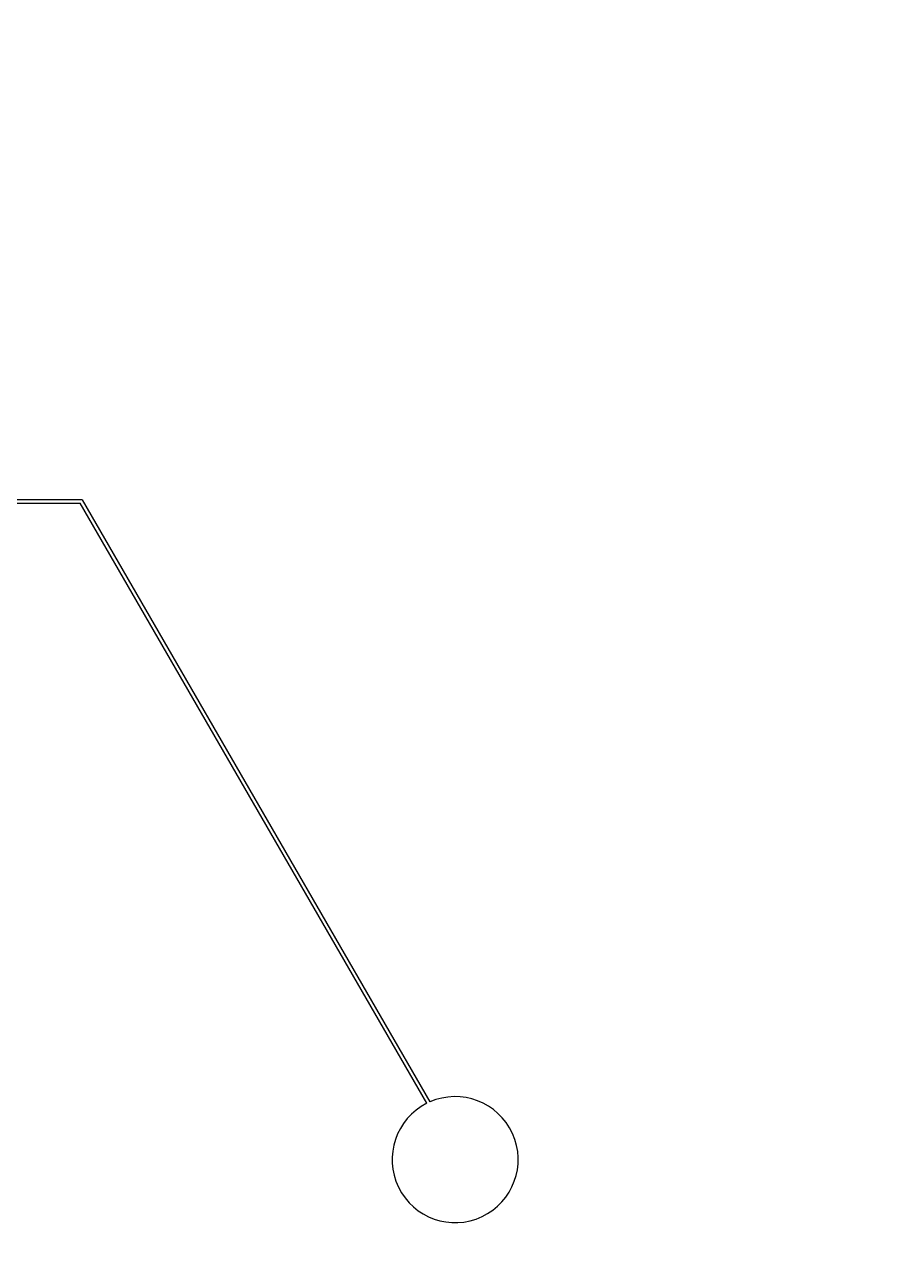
# Model space of a CAD drawing. Header units: inches. Extents: x 0 to 114300, y 0 to 114300.
# Drawn here: x 58915 to 61586, y 37854 to 41625 of the extents above; entities that cross this region are included whole.
import ezdxf

# ---------------------------------------------------------------- set-up
doc = ezdxf.new("R2010")
doc.units = ezdxf.units.IN
doc.header["$MEASUREMENT"] = 0

msp = doc.modelspace()

# ---------------------------------------------------------------- hatches: boundary and pattern name
h = msp.add_hatch()
h.set_pattern_fill('ANSI31', color=256, scale=100)
h.set_pattern_definition([(45, (-3636.992, -6350), (-8.8388348, 8.8388348), [])])
h.paths.add_polyline_path([(114300, 0), (0, 0), (0, 114300), (114300, 114300)])
edge = h.paths.add_edge_path(flags=16)
edge.add_arc((57150, 57150), 50800, 288.35844, 529.79531, ccw=False)
edge.add_line((73150, 8935.5), (41150, 8935.5))
edge.add_arc((57150, 57150), 50800, 190.20469, 251.64156, ccw=False)
edge.add_arc((57150, 57150), 50800, 169.79531, 190.20469, ccw=False)

# ---------------------------------------------------------------- linework, layer by layer
for points in [[(59093.7, 40153), (57587.9, 40153), (57587.9, 40149.5)], [(57587.9, 40146.5), (57587.9, 40143), (59087.9, 40143)], [(60160.4, 38285.4), (59087.9, 40143)], [(59093.7, 40153), (60169.5, 38289.7)]]:
    msp.add_lwpolyline(points)
msp.add_arc((60248, 38111.2), 195, 116.691, 113.7421)

doc.saveas('drawing.dxf')
